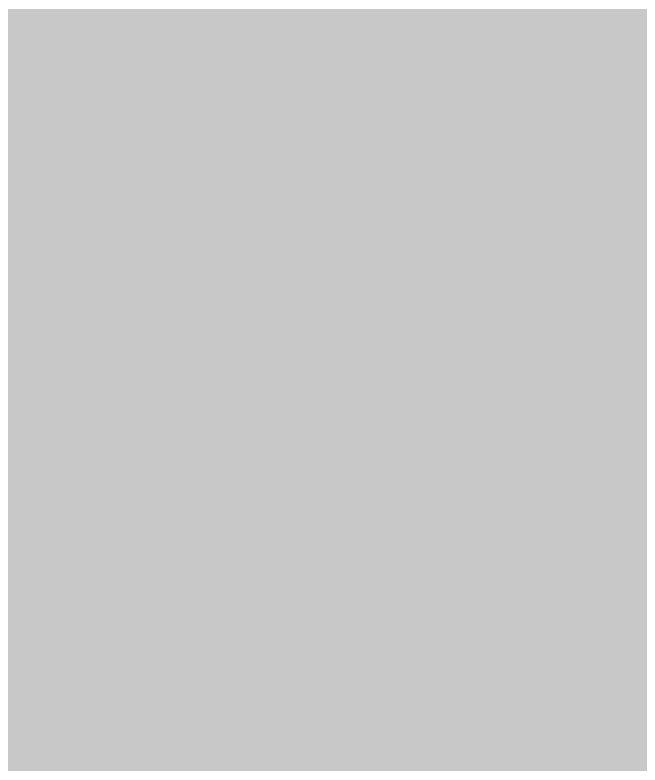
# Model space of a CAD drawing. Header units: inches. Extents: x -4294 to -464, y 9706 to 12475.
# Drawn here: x -2483.9829 to -2483.6421, y 10934.1356 to 10934.5445 of the extents above; entities that cross this region are included whole.
import ezdxf

# ---------------------------------------------------------------- set-up
doc = ezdxf.new("R2010")
doc.units = ezdxf.units.IN
doc.header["$MEASUREMENT"] = 0
doc.layers.add('0-1', color=7, linetype='Continuous', lineweight=5)
doc.layers.add('A-FLOR-PATT-3', color=7, linetype='Continuous', lineweight=9)

# ---------------------------------------------------------------- blocks, each defined once
blk = doc.blocks.new('CTR - 1st Phase - Shell_rvt-1-FLOOR PLAN - 1ST FLOOR')
at = {"layer": 'A-FLOR-PATT-3'}
h = blk.add_hatch(dxfattribs=at)
h.set_pattern_fill('FP_18', color=256, style=0, pattern_type=2)
h.set_pattern_definition([(0, (0, 3.262), (19.2, 4.799), [1.584, -12.816, 1.584, -12.816, -76.8]), (0, (0, 3.262), (19.2, 4.799), [-28.8, 1.584, -27.216, 1.584, -12.816, -33.6]), (0, (0, 3.262), (19.2, 4.799), [-72, 1.584, -8.016, 1.584, -22.416]), (120.004, (7.2, 5.662), (-13.756915, 14.2249953), [1.584, -12.815, 1.584, -12.815, -76.791]), (120.004, (7.2, 5.662), (-13.756915, 14.2249953), [-28.797, 1.584, -27.213, 1.584, -12.815, -33.596]), (120.004, (7.2, 5.662), (-13.756915, 14.2249953), [-71.992, 1.584, -8.015, 1.584, -22.413]), (239.996, (9.6, 15.26), (-5.4429063, -19.0247097), [1.584, -12.815, 1.584, -12.815, -76.791]), (239.996, (9.6, 15.26), (-5.4429063, -19.0247097), [-28.797, 1.584, -27.213, 1.584, -12.815, -33.596]), (239.996, (9.6, 15.26), (-5.4429063, -19.0247097), [-71.992, 1.584, -8.015, 1.584, -22.413])])
h.paths.add_polyline_path([(-2369.12374, 10821.4894), (-2369.12374, 10857.3894), (-2373.37374, 10857.3894), (-2373.37374, 10938.4394), (-2281.21768, 10938.4394), (-2445.48905, 11045.41352), (-2446.24662, 11044.31598), (-2447.59997, 11043.11702), (-2449.20092, 11042.27677), (-2450.95643, 11041.84408), (-2452.76448, 11041.84408), (-2454.51999, 11042.27677), (-2456.12094, 11043.11702), (-2457.32773, 11044.18614), (-2484.32374, 11015.73376), (-2484.32374, 10821.4894), (-2445.73624, 10821.4894), (-2445.73624, 10821.9894), (-2407.71124, 10821.9894), (-2407.71124, 10821.4894), (-2407.33624, 10821.4894), (-2407.33624, 10821.9894), (-2369.31124, 10821.9894), (-2369.31124, 10821.4894)], flags=0)
h.paths.add_polyline_path([(-2112.8967, 10821.4894), (-2101.62716, 10821.4894), (-2215.52374, 10895.65926), (-2215.52374, 10821.4894), (-2176.74874, 10821.4894), (-2176.74874, 10821.9894), (-2138.72374, 10821.9894), (-2138.72374, 10821.4894), (-2126.67892, 10821.4894)], flags=0)
h.paths.add_polyline_path([(-2661.03871, 10821.4894), (-2637.92374, 10821.4894), (-2637.92374, 10853.84745), (-2668.62552, 10821.4894)], flags=0)
h.paths.add_polyline_path([(-2275.12374, 10934.1894), (-2274.6913, 10934.1894), (-2275.12374, 10934.471)], flags=0)
h.paths.add_polyline_path([(-2520.32374, 10934.1894), (-2520.32374, 10977.79166), (-2557.66172, 10938.4394), (-2543.92374, 10938.4394), (-2543.92374, 10934.1894)], flags=0)

msp = doc.modelspace()

# ---------------------------------------------------------------- block references
at = {"layer": '0-1'}
msp.add_blockref('CTR - 1st Phase - Shell_rvt-1-FLOOR PLAN - 1ST FLOOR', (0, 0), dxfattribs=at)

doc.saveas('drawing.dxf')
